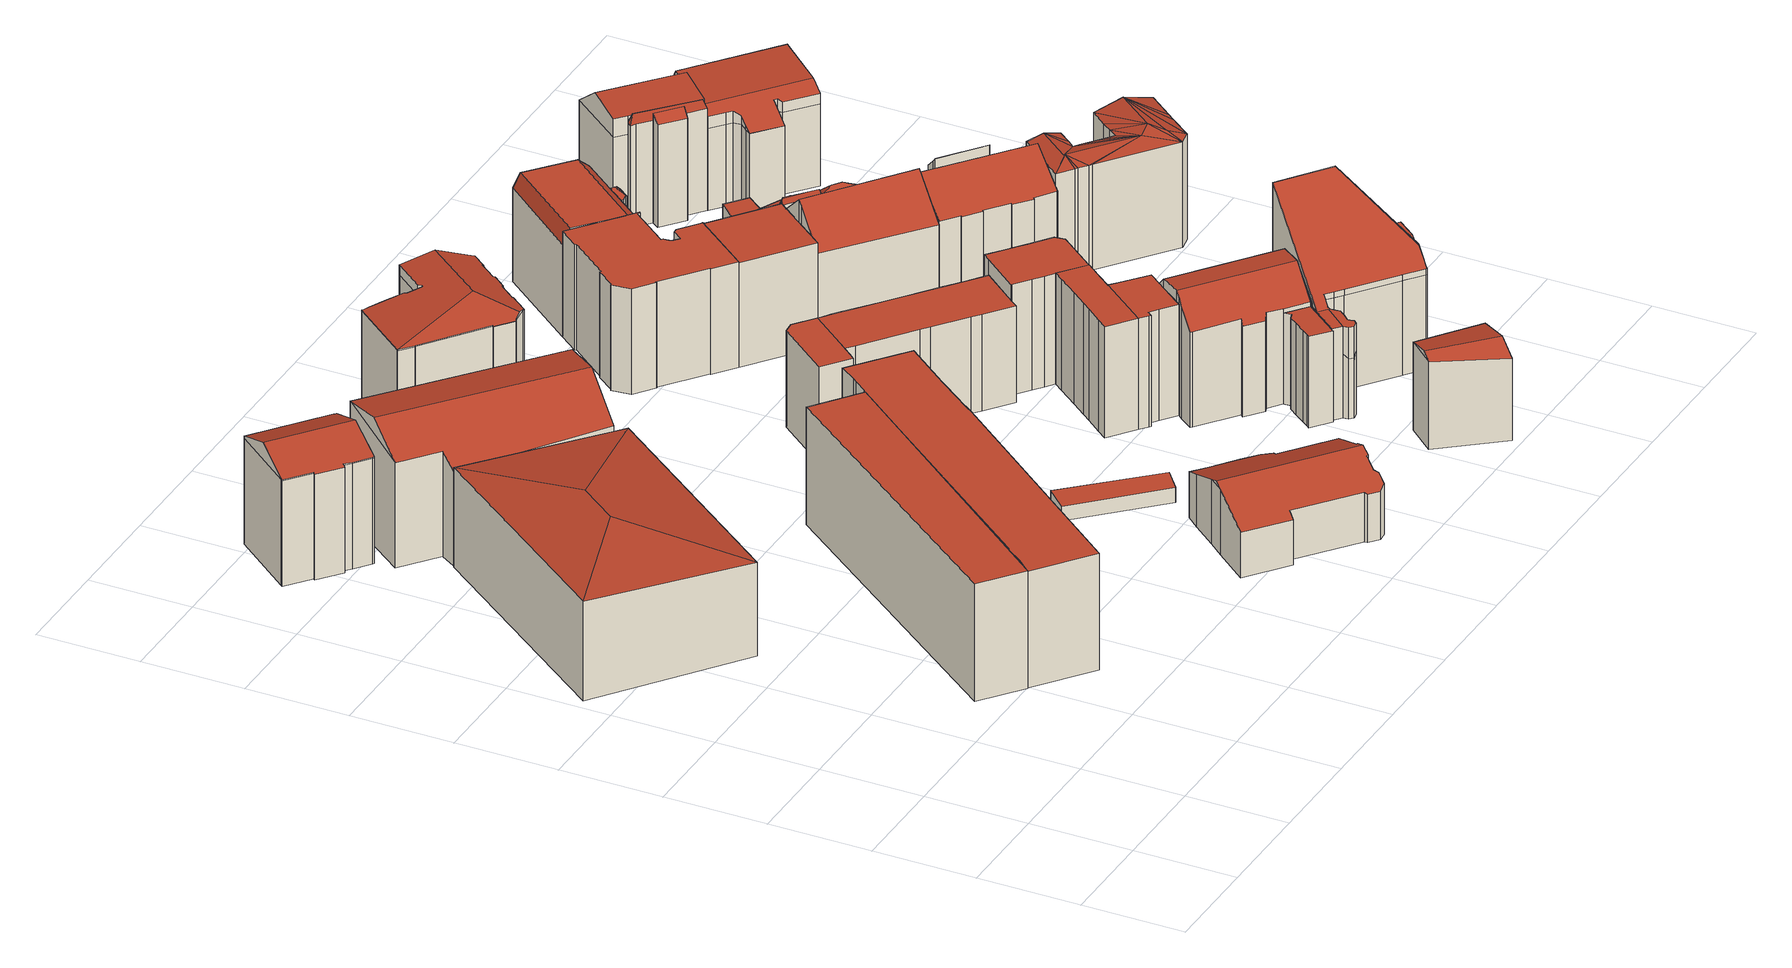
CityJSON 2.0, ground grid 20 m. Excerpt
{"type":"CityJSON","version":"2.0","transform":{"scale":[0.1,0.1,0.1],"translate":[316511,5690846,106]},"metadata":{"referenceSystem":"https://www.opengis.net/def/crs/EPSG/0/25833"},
"CityObjects":{
"building1":{"type":"Building","attributes":{"name":"Parkhaus Thomasium","Dachtyp_tdc":"tdcHipRoof","Gemeindeschluessel":14713000,"Dachneigung":11.63,"QualitaetDacherkennung":16,"Geometrietyp2DReferenz":"3000","function":"31001_2461","roofType":"3200","measuredHeight":22.68},"geometry":[{"type":"MultiSurface","lod":"2","boundaries":[[[0,1,2,3]],[[1,4,5,2]],[[4,6,7,5]],[[6,8,9,7]],[[8,0,3,9]],[[1,0,10]],[[8,6,4,11]],[[0,8,11,10]],[[4,1,10,11]],[[3,2,5,7,9]]],"semantics":{"surfaces":[{"type":"WallSurface"},{"type":"RoofSurface"},{"type":"GroundSurface"}],"values":[0,0,0,0,0,1,1,1,1,2]}}]},
"building2":{"type":"Building","attributes":{"Dachtyp_tdc":"tdcFreeFormRoof","Gemeindeschluessel":14713000,"Dachneigung":22.02,"QualitaetDacherkennung":58,"Geometrietyp2DReferenz":"3000","function":"31001_9998","roofType":"5000","measuredHeight":24.57},"geometry":[{"type":"MultiSurface","lod":"2","boundaries":[[[12,13,14,15]],[[13,16,17,14]],[[16,18,19,17]],[[18,20,21,19]],[[20,22,23,21]],[[22,24,25,23]],[[24,26,27,25]],[[26,28,29,27]],[[28,30,31,29]],[[30,32,33,31]],[[32,34,35,33]],[[34,36,37,35]],[[36,12,15,37]],[[38,28,26,39,40,41,42,43,44,45,46]],[[47,48,49,44,43,50]],[[13,47,50,16]],[[16,50,43,42,18]],[[34,45,44,49,36]],[[36,49,48,12]],[[12,48,47,13]],[[30,38,46,32]],[[32,46,45,34]],[[18,42,41,20]],[[20,41,40,22]],[[22,40,39,24]],[[24,39,26]],[[28,38,30]],[[15,14,17,19,21,23,25,27,29,31,33,35,37]]],"semantics":{"surfaces":[{"type":"WallSurface"},{"type":"RoofSurface"},{"type":"GroundSurface"}],"values":[0,0,0,0,0,0,0,0,0,0,0,0,0,1,1,0,0,0,0,0,0,0,0,0,0,0,0,2]}}]},
"building3":{"type":"Building","attributes":{"Dachtyp_tdc":"tdcPolyFlatRoof","Gemeindeschluessel":14713000,"Dachneigung":0,"QualitaetDacherkennung":51,"Geometrietyp2DReferenz":"3000","function":"31001_9998","roofType":"1000","measuredHeight":23.54},"geometry":[{"type":"MultiSurface","lod":"2","boundaries":[[[51,52,53,54]],[[52,55,56,53]],[[55,57,58,56]],[[57,51,54,58]],[[57,55,52,51]],[[54,53,56,58]]],"semantics":{"surfaces":[{"type":"WallSurface"},{"type":"RoofSurface"},{"type":"GroundSurface"}],"values":[0,0,0,0,1,2]}}]},
"building4":{"type":"Building","attributes":{"Dachtyp_tdc":"tdcPolyFlatRoof","Gemeindeschluessel":14713000,"Dachneigung":0,"QualitaetDacherkennung":57,"Geometrietyp2DReferenz":"3000","function":"31001_9998","roofType":"1000","measuredHeight":23.4},"geometry":[{"type":"MultiSurface","lod":"2","boundaries":[[[59,60,61,62]],[[60,63,64,61]],[[63,65,66,64]],[[65,67,68,66]],[[67,69,70,68]],[[69,71,72,70]],[[71,73,74,72]],[[73,75,76,74]],[[75,77,78,76]],[[77,79,80,78]],[[79,81,82,80]],[[81,83,84,82]],[[83,85,86,84]],[[85,87,88,86]],[[87,89,90,88]],[[89,91,92,90]],[[91,93,94,92]],[[93,59,62,94]],[[93,91,89,87,85,83,81,79,77,75,73,71,69,67,65,63,60,59]],[[62,61,64,66,68,70,72,74,76,78,80,82,84,86,88,90,92,94]]],"semantics":{"surfaces":[{"type":"WallSurface"},{"type":"RoofSurface"},{"type":"GroundSurface"}],"values":[0,0,0,0,0,0,0,0,0,0,0,0,0,0,0,0,0,0,1,2]}}]},
"building5":{"type":"Building","attributes":{"name":"Thomasium","Dachtyp_tdc":"tdcFreeFormRoof","Gemeindeschluessel":14713000,"Dachneigung":30.17,"QualitaetDacherkennung":16,"Geometrietyp2DReferenz":"3000","function":"31001_9998","roofType":"5000","measuredHeight":25.77},"geometry":[{"type":"MultiSurface","lod":"2","boundaries":[[[95,96,97,98]],[[96,99,100,97]],[[99,101,102,100]],[[101,103,104,102]],[[103,105,106,104]],[[105,107,108,106]],[[107,95,98,108]],[[95,107,105,109,110]],[[96,110,109,103,101,99]],[[96,95,110]],[[105,103,109]],[[98,97,100,102,104,106,108]]],"semantics":{"surfaces":[{"type":"WallSurface"},{"type":"RoofSurface"},{"type":"GroundSurface"}],"values":[0,0,0,0,0,0,0,1,1,0,0,2]}}]},
"building6":{"type":"Building","attributes":{"Dachtyp_tdc":"tdcFreeFormRoof","Gemeindeschluessel":14713000,"Dachneigung":21.93,"QualitaetDacherkennung":35,"Geometrietyp2DReferenz":"3000","function":"31001_9998","roofType":"5000","measuredHeight":13.8},"geometry":[{"type":"MultiSurface","lod":"2","boundaries":[[[111,112,113,114]],[[112,115,116,113]],[[115,117,118,116]],[[117,119,120,118]],[[119,121,122,120]],[[121,123,124,122]],[[123,125,126,124]],[[125,127,128,126]],[[127,129,130,128]],[[129,131,132,130]],[[131,133,134,132]],[[133,135,136,134]],[[135,137,138,136]],[[137,139,140,138]],[[139,141,142,140]],[[141,143,144,142]],[[143,145,146,144]],[[145,147,148,146]],[[147,149,150,148]],[[149,151,152,150]],[[151,153,154,152]],[[153,155,156,154]],[[155,157,158,156]],[[157,111,114,158]],[[111,157,155,153,151,149,147,145,143,159,160,117,115,112]],[[137,135,133,131,129,127,125,123,121,119,160,159,141,139]],[[119,117,160]],[[143,141,159]],[[114,113,116,118,120,122,124,126,128,130,132,134,136,138,140,142,144,146,148,150,152,154,156,158]]],"semantics":{"surfaces":[{"type":"WallSurface"},{"type":"RoofSurface"},{"type":"GroundSurface"}],"values":[0,0,0,0,0,0,0,0,0,0,0,0,0,0,0,0,0,0,0,0,0,0,0,0,1,1,0,0,2]}}]},
"building7":{"type":"Building","attributes":{"Dachtyp_tdc":"tdcPolyFlatRoof","Gemeindeschluessel":14713000,"Dachneigung":0,"QualitaetDacherkennung":0,"Geometrietyp2DReferenz":"3000","BezugspunktDach":"2000","function":"31001_9998","measuredHeight":3},"geometry":[{"type":"MultiSurface","lod":"2","boundaries":[[[161,162,163,164]],[[164,163,165,166]],[[163,162,167,165]],[[162,161,168,167]],[[161,164,166,168]],[[166,165,167,168]]],"semantics":{"surfaces":[{"type":"RoofSurface"},{"type":"WallSurface"},{"type":"GroundSurface"}],"values":[0,1,1,1,1,2]}}]},
"building8":{"type":"Building","attributes":{"Dachtyp_tdc":"tdcFreeFormRoof","Gemeindeschluessel":14713000,"Dachneigung":10.05,"QualitaetDacherkennung":30,"Geometrietyp2DReferenz":"3000","function":"31001_9998","roofType":"5000","measuredHeight":23.34},"geometry":[{"type":"MultiSurface","lod":"2","boundaries":[[[169,170,171,172]],[[170,173,174,171]],[[173,175,176,174]],[[175,177,178,176]],[[177,179,180,178]],[[179,181,182,180]],[[181,183,184,182]],[[183,185,186,184]],[[185,187,188,186]],[[187,189,190,188]],[[189,191,192,190]],[[191,193,194,192]],[[193,195,196,194]],[[195,197,198,196]],[[197,199,200,198]],[[199,201,202,200]],[[201,203,204,202]],[[203,205,206,204]],[[205,207,208,206]],[[207,209,210,208]],[[209,211,212,210]],[[211,213,214,212]],[[213,215,216,214]],[[215,217,218,216]],[[217,219,220,218]],[[219,221,222,220]],[[221,223,224,222]],[[223,225,226,224]],[[225,227,228,226]],[[227,229,230,228]],[[229,169,172,230]],[[231,232,233,234,235,236,237,238,239]],[[240,241,177,175,242,243,244,245,246,247,239,238,248,249,250]],[[247,251,252,253,254,255,256,257,258,259,260,261,262,263,231,239]],[[201,263,262,203]],[[199,232,231,263,201]],[[203,262,261,205]],[[205,261,260,207]],[[207,260,259,209]],[[209,259,258,211]],[[211,258,257,213]],[[213,257,256,215]],[[215,256,255,217]],[[217,255,254,219]],[[219,254,253,221]],[[221,253,252,223]],[[223,252,251,225]],[[225,251,247,246,227]],[[183,250,249,185]],[[181,240,250,183]],[[185,249,248,187]],[[187,248,238,237,189]],[[227,246,245,229]],[[229,245,244,169]],[[169,244,243,170]],[[170,243,242,173]],[[173,242,175]],[[177,241,179]],[[179,241,240,181]],[[189,237,236,191]],[[191,236,235,193]],[[193,235,234,195]],[[195,234,233,197]],[[197,233,232,199]],[[172,171,174,176,178,180,182,184,186,188,190,192,194,196,198,200,202,204,206,208,210,212,214,216,218,220,222,224,226,228,230]]],"semantics":{"surfaces":[{"type":"WallSurface"},{"type":"RoofSurface"},{"type":"GroundSurface"}],"values":[0,0,0,0,0,0,0,0,0,0,0,0,0,0,0,0,0,0,0,0,0,0,0,0,0,0,0,0,0,0,0,1,1,1,0,0,0,0,0,0,0,0,0,0,0,0,0,0,0,0,0,0,0,0,0,0,0,0,0,0,0,0,0,0,2]}}]},
"building9":{"type":"Building","attributes":{"Gemeindeschluessel":14713000,"Geometrietyp2DReferenz":"3000","function":"31001_9998","roofType":"9999"},"children":["building9-1","building9-2"]},
"building9-1":{"type":"BuildingPart","attributes":{"Dachtyp_tdc":"tdcPolyFlatRoof","Dachneigung":0,"QualitaetDacherkennung":49,"Geometrietyp2DReferenz":"3000","roofType":"1000","measuredHeight":19.43},"parents":["building9"],"geometry":[{"type":"MultiSurface","lod":"2","boundaries":[[[264,265,266,267]],[[265,268,269,266]],[[270,271,272,273]],[[271,274,275,272]],[[274,276,277,275]],[[276,264,267,277]],[[276,274,271,270,268,265,264]],[[267,266,269,273,272,275,277]],[[273,269,268,270]]],"semantics":{"surfaces":[{"type":"WallSurface"},{"type":"RoofSurface"},{"type":"GroundSurface"},{"type":"ClosureSurface"}],"values":[0,0,0,0,0,0,1,2,3]}}]},
"building9-2":{"type":"BuildingPart","attributes":{"Dachtyp_tdc":"tdcPolyFlatRoof","Dachneigung":0,"QualitaetDacherkennung":65,"Geometrietyp2DReferenz":"3000","roofType":"1000","measuredHeight":19.44},"parents":["building9"],"geometry":[{"type":"MultiSurface","lod":"2","boundaries":[[[278,279,269,268]],[[278,280,281,279]],[[280,282,283,281]],[[282,284,285,283]],[[284,286,287,285]],[[286,288,289,287]],[[288,290,291,289]],[[290,292,293,291]],[[292,294,295,293]],[[294,296,297,295]],[[296,298,299,297]],[[298,300,301,299]],[[300,302,303,301]],[[302,304,305,303]],[[304,306,307,305]],[[306,270,273,307]],[[306,304,302,300,298,296,294,292,290,288,286,284,282,280,278,268,270]],[[269,279,281,283,285,287,289,291,293,295,297,299,301,303,305,307,273]],[[268,269,273,270]]],"semantics":{"surfaces":[{"type":"WallSurface"},{"type":"RoofSurface"},{"type":"GroundSurface"},{"type":"ClosureSurface"}],"values":[0,0,0,0,0,0,0,0,0,0,0,0,0,0,0,0,1,2,3]}}]},
"building10":{"type":"Building","attributes":{"Dachtyp_tdc":"tdcGableRoof","Gemeindeschluessel":14713000,"Dachneigung":11.24,"QualitaetDacherkennung":2,"Geometrietyp2DReferenz":"3000","function":"31001_9998","roofType":"3100","measuredHeight":18.64},"geometry":[{"type":"MultiSurface","lod":"2","boundaries":[[[308,309,310,311]],[[309,312,313,310]],[[312,314,315,313]],[[314,308,311,315]],[[312,309,316]],[[308,314,317]],[[309,308,317,316]],[[314,312,316,317]],[[311,310,313,315]]],"semantics":{"surfaces":[{"type":"WallSurface"},{"type":"RoofSurface"},{"type":"GroundSurface"}],"values":[0,0,0,0,0,0,1,1,2]}}]},
"building11":{"type":"Building","attributes":{"Gemeindeschluessel":14713000,"Geometrietyp2DReferenz":"3000","function":"31001_9998","roofType":"9999"},"children":["building11-1","building11-2","building11-3"]},
"building11-1":{"type":"BuildingPart","attributes":{"Dachtyp_tdc":"tdcPolyFlatRoof","Dachneigung":0,"QualitaetDacherkennung":62,"Geometrietyp2DReferenz":"3000","roofType":"1000","measuredHeight":22.28},"parents":["building11"],"geometry":[{"type":"MultiSurface","lod":"2","boundaries":[[[318,319,320,321]],[[319,322,323,320]],[[322,324,325,323]],[[324,326,327,325]],[[326,328,329,327]],[[328,330,331,332,329]],[[333,334,335,336,337]],[[334,338,339,335]],[[338,340,341,339]],[[342,318,321,343]],[[342,340,338,334,333,330,328,326,324,322,319,318]],[[321,320,323,325,327,329,332,336,335,339,341,343]],[[337,331,330,333]],[[337,336,332,331]],[[343,341,340,342]]],"semantics":{"surfaces":[{"type":"WallSurface"},{"type":"RoofSurface"},{"type":"GroundSurface"},{"type":"ClosureSurface"}],"values":[0,0,0,0,0,0,0,0,0,0,1,2,0,3,3]}}]},
"building11-2":{"type":"BuildingPart","attributes":{"Dachtyp_tdc":"tdcPolyFlatRoof","Dachneigung":0,"QualitaetDacherkennung":67,"Geometrietyp2DReferenz":"3000","roofType":"1000","measuredHeight":22.32},"parents":["building11"],"geometry":[{"type":"MultiSurface","lod":"2","boundaries":[[[344,345,341,340]],[[344,346,347,345]],[[346,348,349,347]],[[348,350,351,349]],[[350,352,353,351]],[[352,354,355,353]],[[354,356,357,355]],[[356,358,359,357]],[[358,342,343,359]],[[342,358,356,354,352,350,348,346,344,340]],[[341,345,347,349,351,353,355,357,359,343]],[[340,341,343,342]]],"semantics":{"surfaces":[{"type":"WallSurface"},{"type":"RoofSurface"},{"type":"GroundSurface"},{"type":"ClosureSurface"}],"values":[0,0,0,0,0,0,0,0,0,1,2,3]}}]},
"building11-3":{"type":"BuildingPart","attributes":{"Dachtyp_tdc":"tdcPolyFlatRoof","Dachneigung":0,"QualitaetDacherkennung":44,"Geometrietyp2DReferenz":"3000","roofType":"1000","measuredHeight":22.19},"parents":["building11"],"geometry":[{"type":"MultiSurface","lod":"2","boundaries":[[[360,337,336,361]],[[331,362,363,332]],[[362,364,365,363]],[[364,366,367,365]],[[366,368,369,367]],[[368,370,371,369]],[[370,372,373,371]],[[372,374,375,373]],[[374,376,377,375]],[[376,378,379,377]],[[378,380,381,379]],[[380,360,361,381]],[[380,378,376,374,372,370,368,366,364,362,331,337,360]],[[361,336,332,363,365,367,369,371,373,375,377,379,381]],[[332,336,337,331]]],"semantics":{"surfaces":[{"type":"WallSurface"},{"type":"RoofSurface"},{"type":"GroundSurface"},{"type":"ClosureSurface"}],"values":[0,0,0,0,0,0,0,0,0,0,0,0,1,2,3]}}]},
"building12":{"type":"Building","attributes":{"Dachtyp_tdc":"tdcPolyFlatRoof","Gemeindeschluessel":14713000,"Dachneigung":0,"QualitaetDacherkennung":32,"Geometrietyp2DReferenz":"3000","function":"31001_9998","roofType":"1000","measuredHeight":21.14},"geometry":[{"type":"MultiSurface","lod":"2","boundaries":[[[382,383,384,385]],[[383,386,387,384]],[[386,388,389,387]],[[388,390,391,389]],[[390,392,393,391]],[[392,394,395,393]],[[394,396,397,395]],[[396,398,399,397]],[[398,400,401,399]],[[400,402,403,401]],[[402,404,405,403]],[[404,406,407,405]],[[406,408,409,407]],[[408,410,411,409]],[[408,406,404,402,400,398,396,394,392,390,388,386,383,382,412,413,414,415,416,417,418,419,420,421,410]],[[411,422,423,424,425,426,427,428,429,430,431,385,384,387,389,391,393,395,397,399,401,403,405,407,409]],[[410,421,422,411]],[[421,420,423,422]],[[420,419,424,423]],[[419,418,425,424]],[[418,417,426,425]],[[417,416,427,426]],[[416,415,428,427]],[[415,414,429,428]],[[414,413,430,429]],[[413,412,431,430]],[[412,382,385,431]]],"semantics":{"surfaces":[{"type":"WallSurface"},{"type":"RoofSurface"},{"type":"GroundSurface"}],"values":[0,0,0,0,0,0,0,0,0,0,0,0,0,0,1,2,0,0,0,0,0,0,0,0,0,0,0]}}]},
"building13":{"type":"Building","attributes":{"Gemeindeschluessel":14713000,"Geometrietyp2DReferenz":"3000","function":"31001_9998","roofType":"9999"},"children":["building13-1","building13-2"]},
"building13-1":{"type":"BuildingPart","attributes":{"Dachtyp_tdc":"tdcCutGableRoof","Dachneigung":45.91,"QualitaetDacherkennung":67,"Geometrietyp2DReferenz":"3000","roofType":"9999","measuredHeight":24.6},"parents":["building13"],"geometry":[{"type":"MultiSurface","lod":"2","boundaries":[[[432,433,434,349]],[[433,435,436,434]],[[435,437,438,436]],[[437,439,440,438]],[[439,441,442,443,440]],[[444,445,446,447,448]],[[445,449,450,446]],[[449,451,452,450]],[[451,453,454,452]],[[453,455,456,454]],[[455,457,458,456]],[[457,459,460,458]],[[459,461,351,460]],[[461,462,463,351]],[[462,464,465,463]],[[464,432,349,465]],[[437,435,433,432,464]],[[462,461,459,457,455,453,451,449,445,444,441,439]],[[464,462,439,437]],[[349,434,436,438,440,443,447,446,450,452,454,456,458,460,351,463,465]],[[444,448,442,441]],[[448,447,443,442]]],"semantics":{"surfaces":[{"type":"WallSurface"},{"type":"RoofSurface"},{"type":"GroundSurface"},{"type":"ClosureSurface"}],"values":[0,0,0,0,0,0,0,0,0,0,0,0,0,0,0,0,1,1,1,2,0,3]}}]},
"building13-2":{"type":"BuildingPart","attributes":{"Dachtyp_tdc":"tdcPolyFlatRoof","Dachneigung":0,"QualitaetDacherkennung":40,"Geometrietyp2DReferenz":"3000","roofType":"1000","measuredHeight":18.26},"parents":["building13"],"geometry":[{"type":"MultiSurface","lod":"2","boundaries":[[[466,467,468,469]],[[467,470,471,468]],[[470,472,473,471]],[[472,474,475,473]],[[474,476,477,475]],[[476,448,447,477]],[[442,478,479,443]],[[478,480,481,479]],[[480,466,469,481]],[[480,478,442,448,476,474,472,470,467,466]],[[469,468,471,473,475,477,447,443,479,481]],[[443,447,448,442]]],"semantics":{"surfaces":[{"type":"WallSurface"},{"type":"RoofSurface"},{"type":"GroundSurface"},{"type":"ClosureSurface"}],"values":[0,0,0,0,0,0,0,0,0,1,2,3]}}]},
"building14":{"type":"Building","attributes":{"Dachtyp_tdc":"tdcPolyFlatRoof","Gemeindeschluessel":14713000,"Dachneigung":0,"QualitaetDacherkennung":56,"Geometrietyp2DReferenz":"3000","function":"31001_9998","roofType":"1000","measuredHeight":21.05},"geometry":[{"type":"MultiSurface","lod":"2","boundaries":[[[482,483,484,485]],[[483,486,401,484]],[[486,487,399,401]],[[487,482,485,399]],[[487,486,483,482]],[[485,484,401,399]]],"semantics":{"surfaces":[{"type":"WallSurface"},{"type":"RoofSurface"},{"type":"GroundSurface"}],"values":[0,0,0,0,1,2]}}]},
"building15":{"type":"Building","attributes":{"Gemeindeschluessel":14713000,"Geometrietyp2DReferenz":"3000","function":"31001_9998","roofType":"9999"},"children":["building15-1","building15-2","building15-3","building15-4"]},
"building15-1":{"type":"BuildingPart","attributes":{"Dachtyp_tdc":"tdcCutGableRoof","Dachneigung":42.08,"QualitaetDacherkennung":63,"Geometrietyp2DReferenz":"3000","roofType":"9999","measuredHeight":24},"parents":["building15"],"geometry":[{"type":"MultiSurface","lod":"2","boundaries":[[[488,489,490,491]],[[489,492,493,490]],[[492,494,495,493]],[[494,496,497,495]],[[496,498,499,497]],[[498,500,501,499]],[[500,502,503,501]],[[502,504,505,503]],[[504,506,507,505]],[[506,508,509,507]],[[508,510,511,509]],[[510,512,513,511]],[[512,514,515,516,513]],[[517,518,519,520,521]],[[518,522,523,519]],[[522,488,491,523]],[[494,492,489,488,522]],[[518,517,514,512,510,508,506,504,502,500,498,496]],[[522,518,496,494]],[[491,490,493,495,497,499,501,503,505,507,509,511,513,516,520,519,523]],[[521,515,514,517]],[[521,520,516,515]]],"semantics":{"surfaces":[{"type":"WallSurface"},{"type":"RoofSurface"},{"type":"GroundSurface"},{"type":"ClosureSurface"}],"values":[0,0,0,0,0,0,0,0,0,0,0,0,0,0,0,0,1,1,1,2,0,3]}}]},
"building15-2":{"type":"BuildingPart","attributes":{"Dachtyp_tdc":"tdcPolyFlatRoof","Dachneigung":0,"QualitaetDacherkennung":49,"Geometrietyp2DReferenz":"3000","roofType":"1000","measuredHeight":18.41},"parents":["building15"],"geometry":[{"type":"MultiSurface","lod":"2","boundaries":[[[515,524,525,516]],[[526,527,528,529]],[[526,521,520,527]],[[526,529,524,515,521]],[[520,516,525,528,527]],[[516,520,521,515]],[[529,528,525,524]]],"semantics":{"surfaces":[{"type":"WallSurface"},{"type":"RoofSurface"},{"type":"GroundSurface"},{"type":"ClosureSurface"}],"values":[0,0,0,1,2,3,3]}}]},
"building15-3":{"type":"BuildingPart","attributes":{"Dachtyp_tdc":"tdcPolyFlatRoof","Dachneigung":42.3,"QualitaetDacherkennung":36,"Geometrietyp2DReferenz":"3000","roofType":"2100","measuredHeight":34.69},"parents":["building15"],"geometry":[{"type":"MultiSurface","lod":"2","boundaries":[[[530,531,513,511]],[[531,532,516,513]],[[532,533,525,516]],[[533,534,535,525]],[[534,536,537,535]],[[536,538,539,537]],[[538,540,541,539]],[[540,542,543,541]],[[542,544,545,543]],[[544,546,547,545]],[[546,548,549,547]],[[548,550,551,549]],[[550,552,528,551]],[[552,553,527,528]],[[553,554,491,527]],[[554,555,556,491]],[[555,557,558,556]],[[557,559,499,558]],[[559,560,501,499]],[[560,561,503,501]],[[561,562,505,503]],[[562,563,507,505]],[[563,564,509,507]],[[564,530,511,509]],[[530,564,563,562,561,560,559,557,555,554,553,552,550,548,546,544,542,540,538,536,534,533,532,531]],[[511,513,516,525,535,537,539,541,543,545,547,549,551,528,527,491,556,558,499,501,503,505,507,509]]],"semantics":{"surfaces":[{"type":"WallSurface"},{"type":"RoofSurface"},{"type":"GroundSurface"}],"values":[0,0,0,0,0,0,0,0,0,0,0,0,0,0,0,0,0,0,0,0,0,0,0,0,1,2]}}]},
"building15-4":{"type":"BuildingPart","attributes":{"Dachtyp_tdc":"tdcPolyFlatRoof","Dachneigung":0,"QualitaetDacherkennung":48,"Geometrietyp2DReferenz":"3000","roofType":"1000","measuredHeight":18.39},"parents":["building15"],"geometry":[{"type":"MultiSurface","lod":"2","boundaries":[[[524,565,535,525]],[[565,566,537,535]],[[566,567,539,537]],[[567,568,541,539]],[[568,569,543,541]],[[569,570,545,543]],[[570,571,547,545]],[[571,572,549,547]],[[572,573,551,549]],[[573,529,528,551]],[[529,573,572,571,570,569,568,567,566,565,524]],[[525,535,537,539,541,543,545,547,549,551,528]],[[525,528,529,524]]],"semantics":{"surfaces":[{"type":"WallSurface"},{"type":"RoofSurface"},{"type":"GroundSurface"},{"type":"ClosureSurface"}],"values":[0,0,0,0,0,0,0,0,0,0,1,2,3]}}]},
"building16":{"type":"Building","attributes":{"Gemeindeschluessel":14713000,"Geometrietyp2DReferenz":"3000","function":"31001_9998","roofType":"9999"},"children":["building16-1","building16-2"]},
"building16-1":{"type":"BuildingPart","attributes":{"Dachtyp_tdc":"tdcFreeFormRoof","Dachneigung":43.82,"QualitaetDacherkennung":37,"Geometrietyp2DReferenz":"3000","roofType":"5000","measuredHeight":19.75},"parents":["building16"],"geometry":[{"type":"MultiSurface","lod":"2","boundaries":[[[574,575,576,577]],[[575,578,579,576]],[[578,580,581,579]],[[580,582,583,581]],[[582,584,585,583]],[[584,586,587,585]],[[586,588,589,587]],[[588,590,591,589]],[[590,592,593,591]],[[588,586,584,582,594]],[[582,580,578,575,574,575,595,596,594]],[[596,597,592,590,588,594]],[[598,576,577,576,579,581,583,585,587,589,591,593]],[[595,599,596]],[[575,576,598,599,595]],[[599,597,596]],[[598,593,592,597,599]]],"semantics":{"surfaces":[{"type":"WallSurface"},{"type":"RoofSurface"},{"type":"GroundSurface"},{"type":"ClosureSurface"}],"values":[0,0,0,0,0,0,0,0,0,1,1,1,2,0,3,0,3]}}]},
"building16-2":{"type":"BuildingPart","attributes":{"Dachtyp_tdc":"tdcCutGableRoof","Dachneigung":1.53,"QualitaetDacherkennung":58,"Geometrietyp2DReferenz":"3000","roofType":"9999","measuredHeight":21.46},"parents":["building16"],"geometry":[{"type":"MultiSurface","lod":"2","boundaries":[[[600,601,577,602]],[[603,604,605,593,592]],[[604,606,607,605]],[[606,608,609,607]],[[608,610,611,609]],[[610,612,613,611]],[[612,614,430,613]],[[614,615,616,430]],[[615,617,618,616]],[[617,619,429,618]],[[619,620,428,429]],[[620,621,622,428]],[[621,623,624,622]],[[623,625,626,624]],[[625,600,602,626]],[[615,614,612,610,608,606,604,603,597,599,595,601,600,625]],[[623,621,620,619,617]],[[625,623,617,615]],[[602,577,576,598,593,605,607,609,611,613,430,616,618,429,428,622,624,626]],[[603,592,597]],[[595,575,574,577,601]],[[575,576,577,574]],[[599,598,576,575,595]],[[592,593,598,599,597]]],"semantics":{"surfaces":[{"type":"WallSurface"},{"type":"RoofSurface"},{"type":"GroundSurface"},{"type":"ClosureSurface"}],"values":[0,0,0,0,0,0,0,0,0,0,0,0,0,0,0,1,1,1,2,0,0,3,3,3]}}]},
"building17":{"type":"Building","attributes":{"Gemeindeschluessel":14713000,"Geometrietyp2DReferenz":"3000","function":"31001_9998","roofType":"9999"},"children":["building17-1","building17-2","building17-3"]},
"building17-1":{"type":"BuildingPart","attributes":{"Dachtyp_tdc":"tdcHipRoof","Dachneigung":44.75,"QualitaetDacherkennung":29,"Geometrietyp2DReferenz":"3000","roofType":"3200","measuredHeight":21.39},"parents":["building17"],"geometry":[{"type":"MultiSurface","lod":"2","boundaries":[[[627,628,629,630]],[[628,631,632,629]],[[633,634,635,636,637]],[[634,638,639,635]],[[638,640,641,639]],[[640,627,630,641]],[[642,631,643,644,643,631,628,627,640,645]],[[638,634,633,646,647,648,649]],[[640,638,649,645]],[[648,642,645,649]],[[630,629,632,650,651,650,632,652,653,654,636,635,639,641]],[[631,643,650,632]],[[643,644,651,650]],[[655,656,631,642]],[[632,650,657,656]],[[656,657,643,631]],[[652,632,656,655]],[[650,651,644,658,657]],[[657,658,643]],[[648,659,655,642]],[[659,653,652,655]],[[633,637,646]],[[637,636,654,647,646]],[[647,654,653,659,648]]],"semantics":{"surfaces":[{"type":"WallSurface"},{"type":"RoofSurface"},{"type":"GroundSurface"},{"type":"ClosureSurface"}],"values":[0,0,0,0,0,0,1,1,1,1,2,3,3,0,3,3,3,3,3,0,3,0,3,3]}}]},
"building17-2":{"type":"BuildingPart","attributes":{"Dachtyp_tdc":"tdcFreeFormRoof","Dachneigung":74.06,"QualitaetDacherkennung":20,"Geometrietyp2DReferenz":"3000","roofType":"5000","measuredHeight":22.2},"parents":["building17"],"geometry":[{"type":"MultiSurface","lod":"2","boundaries":[[[660,661,662,663]],[[661,664,665,662]],[[664,666,667,665]],[[666,668,669,667]],[[668,637,636,669]],[[670,671,672,673,674]],[[671,675,676,672]],[[675,677,678,676]],[[677,660,663,678]],[[671,670,679]],[[670,680,681,679]],[[680,682,681]],[[682,646,637,668,666,664,661,660,677,675,671,679,681]],[[663,662,665,667,669,636,654,653,673,672,676,678]],[[647,646,682]],[[654,636,637,646,647]],[[648,647,682,680]],[[653,654,647,648,659]],[[670,674,659,648,680]],[[674,673,653,659]]],"semantics":{"surfaces":[{"type":"WallSurface"},{"type":"RoofSurface"},{"type":"GroundSurface"},{"type":"ClosureSurface"}],"values":[0,0,0,0,0,0,0,0,0,1,1,1,1,2,0,3,0,3,0,3]}}]},
"building17-3":{"type":"BuildingPart","attributes":{"Dachtyp_tdc":"tdcGableRoof","Dachneigung":43.94,"QualitaetDacherkennung":58,"Geometrietyp2DReferenz":"3000","roofType":"3100","measuredHeight":25.98},"parents":["building17"],"geometry":[{"type":"MultiSurface","lod":"2","boundaries":[[[683,651,644]],[[683,684,685,651]],[[684,686,687,685]],[[686,688,689,687]],[[688,690,691,689]],[[690,692,693,691]],[[692,694,695,693]],[[694,674,673,695]],[[694,692,690,688,686]],[[686,684,683,658,657,656,655,659,674,694]],[[651,685,687,689,691,693,695,673,653,652,632,650]],[[659,653,673,674]],[[683,644,658]],[[657,650,632,656]],[[650,657,658,644,651]],[[656,632,652,655]],[[655,652,653,659]]],"semantics":{"surfaces":[{"type":"WallSurface"},{"type":"RoofSurface"},{"type":"GroundSurface"},{"type":"ClosureSurface"}],"values":[0,0,0,0,0,0,0,0,1,1,2,3,0,3,3,3,3]}}]},
"building18":{"type":"Building","attributes":{"Gemeindeschluessel":14713000,"Geometrietyp2DReferenz":"3000","function":"31001_9998","roofType":"9999"},"children":["building18-1","building18-2"]},
"building18-1":{"type":"BuildingPart","attributes":{"Dachtyp_tdc":"tdcPolyFlatRoof","Dachneigung":42.89,"QualitaetDacherkennung":55,"Geometrietyp2DReferenz":"3000","roofType":"2100","measuredHeight":21.29},"parents":["building18"],"geometry":[{"type":"MultiSurface","lod":"2","boundaries":[[[696,697,698,699]],[[697,700,701,698]],[[700,702,703,704,701]],[[705,706,707,708,709]],[[706,710,711,707]],[[710,712,713,711]],[[712,696,699,713]],[[712,710,706,705,714,702,700,697,696]],[[699,698,701,704,715,708,707,711,713]],[[716,703,702,714]],[[716,715,704,703]],[[705,709,716,714]],[[709,708,715,716]]],"semantics":{"surfaces":[{"type":"WallSurface"},{"type":"RoofSurface"},{"type":"GroundSurface"},{"type":"ClosureSurface"}],"values":[0,0,0,0,0,0,0,1,2,0,3,0,3]}}]},
"building18-2":{"type":"BuildingPart","attributes":{"Dachtyp_tdc":"tdcGableRoof","Dachneigung":33.76,"QualitaetDacherkennung":39,"Geometrietyp2DReferenz":"3000","roofType":"3100","measuredHeight":23.78},"parents":["building18"],"geometry":[{"type":"MultiSurface","lod":"2","boundaries":[[[717,718,719,720]],[[718,721,722,719]],[[721,723,724,722]],[[723,725,726,724]],[[725,727,728,726]],[[727,729,730,728]],[[729,731,732,730]],[[731,733,734,732]],[[733,735,736,734]],[[735,737,738,736]],[[737,739,740,738]],[[739,741,742,740]],[[741,709,708,742]],[[703,743,744,704]],[[743,745,746,744]],[[745,747,748,746]],[[747,749,750,748]],[[749,751,752,750]],[[751,717,720,752]],[[747,745,743,703,716,709,741,739,737]],[[737,735,733,731,729,727,725,723,721,718,717,751,749,747]],[[720,719,722,724,726,728,730,732,734,736,738,740,742,708,715,704,744,746,748,750,752]],[[715,708,709,716]],[[703,704,715,716]]],"semantics":{"surfaces":[{"type":"WallSurface"},{"type":"RoofSurface"},{"type":"GroundSurface"},{"type":"ClosureSurface"}],"values":[0,0,0,0,0,0,0,0,0,0,0,0,0,0,0,0,0,0,0,1,1,2,3,3]}}]},
"building19":{"type":"Building","attributes":{"Dachtyp_tdc":"tdcFreeFormRoof","Gemeindeschluessel":14713000,"Dachneigung":11.34,"QualitaetDacherkennung":11,"Geometrietyp2DReferenz":"3000","function":"31001_9998","roofType":"5000","measuredHeight":5.97},"geometry":[{"type":"MultiSurface","lod":"2","boundaries":[[[753,754,755,756]],[[754,757,758,755]],[[757,759,760,758]],[[759,761,762,760]],[[761,753,756,762]],[[754,753,763,764]],[[764,763,761,759,757]],[[757,754,764]],[[753,761,763]],[[756,755,758,760,762]]],"semantics":{"surfaces":[{"type":"WallSurface"},{"type":"RoofSurface"},{"type":"GroundSurface"}],"values":[0,0,0,0,0,1,1,0,0,2]}}]},
"building20":{"type":"Building","attributes":{"Dachtyp_tdc":"tdcPolyFlatRoof","Gemeindeschluessel":14713000,"Dachneigung":0,"QualitaetDacherkennung":56,"Geometrietyp2DReferenz":"3000","function":"31001_9998","roofType":"1000","measuredHeight":3.5},"geometry":[{"type":"MultiSurface","lod":"2","boundaries":[[[765,766,767,768]],[[766,769,770,767]],[[769,771,772,770]],[[771,773,774,772]],[[773,765,768,774]],[[773,771,769,766,765]],[[768,767,770,772,774]]],"semantics":{"surfaces":[{"type":"WallSurface"},{"type":"RoofSurface"},{"type":"GroundSurface"}],"values":[0,0,0,0,0,1,2]}}]},
"building21":{"type":"Building","attributes":{"Dachtyp_tdc":"tdcFreeFormRoof","Gemeindeschluessel":14713000,"Dachneigung":16.17,"QualitaetDacherkennung":10,"Geometrietyp2DReferenz":"3000","function":"31001_9998","roofType":"5000","measuredHeight":22.81},"geometry":[{"type":"MultiSurface","lod":"2","boundaries":[[[775,776,777]],[[776,775,778]],[[779,775,780]],[[781,782,783]],[[784,785,786,787,788,789,790,791,792,793,794,795,796,797,798,799,800,801,802,803,804]],[[777,776,785,784]],[[776,805,786,785]],[[805,806,787,786]],[[806,807,788,787]],[[807,808,789,788]],[[808,809,790,789]],[[809,810,791,790]],[[810,781,792,791]],[[781,783,793,792]],[[783,811,794,793]],[[811,812,795,794]],[[812,813,796,795]],[[813,814,797,796]],[[814,815,798,797]],[[815,816,799,798]],[[816,817,800,799]],[[817,818,801,800]],[[818,819,802,801]],[[819,779,803,802]],[[779,780,804,803]],[[780,777,784,804]],[[820,778,775,779,819]],[[821,814,822]],[[823,814,821]],[[823,815,814]],[[823,816,815]],[[820,816,823]],[[820,817,816]],[[820,818,817]],[[818,820,819]],[[822,814,813]],[[782,811,783]],[[782,812,811]],[[782,813,812]],[[782,822,813]],[[822,782,821]],[[781,821,782]],[[810,821,781]],[[809,821,810]],[[809,823,821]],[[823,809,808]],[[807,823,808]],[[806,823,807]],[[805,823,806]],[[776,823,805]],[[776,820,823]],[[820,776,778]],[[775,777,780]]],"semantics":{"surfaces":[{"type":"RoofSurface"},{"type":"WallSurface"},{"type":"GroundSurface"}],"values":[0,0,1,1,2,1,1,1,1,1,1,1,1,1,1,1,1,1,1,1,1,1,1,1,1,1,0,0,0,0,0,0,0,0,0,0,0,0,0,0,0,0,0,0,0,0,0,0,0,0,0,0,0]}}]},
"building22":{"type":"Building","attributes":{"Gemeindeschluessel":14713000,"Geometrietyp2DReferenz":"3000","function":"31001_9998","roofType":"9999"},"children":["building22-1","building22-2","building22-3"]},
"building22-1":{"type":"BuildingPart","attributes":{"Dachtyp_tdc":"tdcPolyFlatRoof","Dachneigung":43.89,"QualitaetDacherkennung":28,"Geometrietyp2DReferenz":"3000","roofType":"2100","measuredHeight":22.09},"parents":["building22"],"geometry":[{"type":"MultiSurface","lod":"2","boundaries":[[[824,825,826,827]],[[825,828,826]],[[829,830,831,832,833]],[[830,824,827,831]],[[830,829,825,824]],[[827,826,832,831]],[[833,828,825,829]],[[833,832,826,828]]],"semantics":{"surfaces":[{"type":"WallSurface"},{"type":"RoofSurface"},{"type":"GroundSurface"},{"type":"ClosureSurface"}],"values":[0,0,0,0,1,2,0,3]}}]},
"building22-2":{"type":"BuildingPart","attributes":{"Dachtyp_tdc":"tdcGableRoof","Dachneigung":38.36,"QualitaetDacherkennung":23,"Geometrietyp2DReferenz":"3000","roofType":"3100","measuredHeight":23.15},"parents":["building22"],"geometry":[{"type":"MultiSurface","lod":"2","boundaries":[[[834,835,836,837]],[[838,839,840,841]],[[839,842,843,840]],[[842,834,837,843]],[[844,845,846,834]],[[847,848,846,845,849]],[[839,849,845,844,842]],[[838,850,847,849,839]],[[834,846,848,851,835]],[[842,844,834]],[[837,836,841,840,843]],[[841,836,835,838]],[[850,851,848,847]],[[835,851,850,838]]],"semantics":{"surfaces":[{"type":"WallSurface"},{"type":"RoofSurface"},{"type":"GroundSurface"},{"type":"ClosureSurface"}],"values":[0,0,0,0,1,1,0,0,0,0,2,3,0,3]}}]},
"building22-3":{"type":"BuildingPart","attributes":{"Dachtyp_tdc":"tdcFreeFormRoof","Dachneigung":71.95,"QualitaetDacherkennung":28,"Geometrietyp2DReferenz":"3000","roofType":"5000","measuredHeight":22.57},"parents":["building22"],"geometry":[{"type":"MultiSurface","lod":"2","boundaries":[[[852,833,832,853]],[[852,851,854]],[[851,850,855,854]],[[850,856,855]],[[856,857,828,833,852,854,855]],[[826,858,859,841,836,853,832]],[[828,857,858,826]],[[857,856,859,858]],[[856,850,838,841,859]],[[851,852,853,836,835]],[[826,832,833,828]],[[835,836,841,838]],[[835,838,850,851]]],"semantics":{"surfaces":[{"type":"WallSurface"},{"type":"RoofSurface"},{"type":"GroundSurface"},{"type":"ClosureSurface"}],"values":[0,1,1,1,1,2,0,0,0,0,3,3,3]}}]},
"building23":{"type":"Building","attributes":{"Gemeindeschluessel":14713000,"Geometrietyp2DReferenz":"3000","function":"31001_9998","roofType":"9999"},"children":["building23-1","building23-2"]},
"building23-1":{"type":"BuildingPart","attributes":{"Dachtyp_tdc":"tdcPolyFlatRoof","Dachneigung":0,"QualitaetDacherkennung":76,"Geometrietyp2DReferenz":"3000","roofType":"1000","measuredHeight":2.67},"parents":["building23"],"geometry":[{"type":"MultiSurface","lod":"2","boundaries":[[[860,861,862,863]],[[861,864,865,862]],[[864,866,867,865]],[[866,864,861,860]],[[863,862,865,867]],[[863,867,866,860]]],"semantics":{"surfaces":[{"type":"WallSurface"},{"type":"RoofSurface"},{"type":"GroundSurface"},{"type":"ClosureSurface"}],"values":[0,0,0,1,2,3]}}]},
"building23-2":{"type":"BuildingPart","attributes":{"Dachtyp_tdc":"tdcPolyFlatRoof","Dachneigung":0,"QualitaetDacherkennung":71,"Geometrietyp2DReferenz":"3000","roofType":"1000","measuredHeight":4.47},"parents":["building23"],"geometry":[{"type":"MultiSurface","lod":"2","boundaries":[[[868,869,870,871]],[[869,872,873,870]],[[872,874,860,863,873]],[[875,868,871,867,866]],[[875,874,872,869,868]],[[871,870,873,863,867]],[[866,860,874,875]],[[866,867,863,860]]],"semantics":{"surfaces":[{"type":"WallSurface"},{"type":"RoofSurface"},{"type":"GroundSurface"},{"type":"ClosureSurface"}],"values":[0,0,0,0,1,2,0,3]}}]},
"building24":{"type":"Building","attributes":{"Dachtyp_tdc":"tdcFreeFormRoof","Gemeindeschluessel":14713000,"Dachneigung":4.59,"QualitaetDacherkennung":43,"Geometrietyp2DReferenz":"3000","function":"31001_9998","roofType":"5000","measuredHeight":20.91},"geometry":[{"type":"MultiSurface","lod":"2","boundaries":[[[876,877,878,879]],[[877,880,881,878]],[[880,882,883,881]],[[882,884,885,883]],[[884,886,887,885]],[[886,888,889,887]],[[888,890,891,889]],[[890,892,893,891]],[[892,894,895,893]],[[894,896,897,895]],[[896,898,899,897]],[[898,900,901,899]],[[900,902,903,901]],[[902,904,905,903]],[[904,906,907,905]],[[906,908,909,907]],[[908,910,911,909]],[[910,876,879,911]],[[912,913,914,908,915,916,917,918,919,920,921,922,923,924]],[[925,926,927,928]],[[927,929,920,919,928]],[[888,920,929,890]],[[890,929,927,926,892]],[[896,928,919,898]],[[894,925,928,896]],[[892,926,925,894]],[[877,912,924,880]],[[880,924,923,882]],[[882,923,922,884]],[[884,922,921,886]],[[886,921,920,888]],[[898,919,918,900]],[[900,918,917,902]],[[902,917,916,904]],[[904,916,915,906]],[[906,915,908]],[[910,914,913,876]],[[908,914,910]],[[876,913,912,877]],[[879,878,881,883,885,887,889,891,893,895,897,899,901,903,905,907,909,911]]],"semantics":{"surfaces":[{"type":"WallSurface"},{"type":"RoofSurface"},{"type":"GroundSurface"}],"values":[0,0,0,0,0,0,0,0,0,0,0,0,0,0,0,0,0,0,1,1,1,0,0,0,0,0,0,0,0,0,0,0,0,0,0,0,0,0,0,2]}}]}
},
"vertices":[
[274,855,206],[8,1056,218],[8,1056,18],[274,855,18],[304,1450,218],[304,1450,18],[549,1266,207],[549,1266,18],[571,1249,206],[571,1249,18],[241,1119,244],[300,1197,244],
[340,1698,234],[339,1696,234],[339,1696,22],[340,1698,22],[342,1693,234],[342,1693,22],[248,1575,234],[248,1575,22],[245,1576,234],[245,1576,22],[215,1600,234],[215,1600,22],[202,1611,234],[202,1611,22],[197,1606,234],[197,1606,22],[154,1642,234],[154,1642,22],[156,1645,234],[156,1645,22],[110,1682,234],[110,1682,22],[113,1686,234],[113,1686,22],[206,1803,234],[206,1803,22],[156,1645,236],[202,1611,237],[215,1600,236],[245,1576,236],[248,1575,237],[296,1635,268],[159,1743,268],[113,1686,238],[110,1682,236],[339,1696,240],[340,1698,239],[206,1803,239],[342,1693,240],
[788,903,254],[385,392,254],[385,392,18],[788,903,18],[306,454,254],[306,454,18],[698,971,254],[698,971,18],
[492,308,253],[385,392,253],[385,392,19],[492,308,19],[410,420,253],[410,420,19],[415,426,253],[415,426,19],[433,450,253],[433,450,19],[438,456,253],[438,456,19],[788,903,253],[788,903,19],[793,908,253],[793,908,19],[811,932,253],[811,932,19],[818,940,253],[818,940,19],[842,974,253],[842,974,19],[948,890,253],[948,890,19],[877,800,253],[877,800,19],[837,747,253],[837,747,19],[834,743,253],[834,743,19],[833,742,253],[833,742,19],[817,720,253],[817,720,19],[815,716,253],[815,716,19],
[651,1379,269],[549,1266,218],[549,1266,20],[651,1379,20],[304,1450,210],[304,1450,20],[324,1481,231],[324,1481,20],[254,1538,231],[254,1538,20],[360,1676,260],[360,1676,20],[681,1411,260],[681,1411,20],[303,1602,278],[617,1342,278],
[1119,282,117],[1213,208,117],[1213,208,16],[1119,282,16],[1169,153,145],[1169,153,16],[1170,150,146],[1170,150,16],[1145,118,145],[1145,118,16],[1142,119,145],[1142,119,16],[1125,98,132],[1125,98,16],[1126,88,129],[1126,88,16],[1112,71,119],[1112,71,16],[1095,69,113],[1095,69,16],[1076,84,113],[1076,84,16],[1076,91,115],[1076,91,16],[965,179,116],[965,179,16],[953,166,107],[953,166,16],[875,228,107],[875,228,16],[928,292,146],[928,292,16],[953,322,146],[953,322,16],[992,370,121],[992,370,16],[1014,395,108],[1014,395,16],[1041,373,108],[1041,373,16],[1079,344,108],[1079,344,16],[1090,335,108],[1090,335,16],[1119,311,108],[1119,311,16],[1125,289,114],[1125,289,16],[940,306,154],[1157,134,154],
[941,624,48],[903,584,48],[1045,437,48],[1085,469,48],[1045,437,18],[1085,469,18],[903,584,18],[941,624,18],
[918,1698,220],[916,1700,220],[916,1700,20],[918,1698,20],[891,1667,220],[891,1667,20],[894,1664,220],[894,1664,20],[873,1638,220],[873,1638,20],[870,1640,220],[870,1640,20],[844,1607,220],[844,1607,20],[846,1606,220],[846,1606,20],[819,1571,220],[819,1571,20],[816,1572,220],[816,1572,20],[782,1568,220],[782,1568,20],[779,1567,220],[779,1567,20],[745,1593,220],[745,1593,20],[746,1595,220],[746,1595,20],[629,1685,220],[629,1685,20],[627,1685,220],[627,1685,20],[602,1706,220],[602,1706,20],[603,1707,220],[603,1707,20],[692,1819,220],[692,1819,20],[694,1817,220],[694,1817,20],[703,1810,220],[703,1810,20],[725,1792,220],[725,1792,20],[754,1769,220],[754,1769,20],[754,1764,220],[754,1764,20],[778,1745,220],[778,1745,20],[781,1748,220],[781,1748,20],[780,1756,220],[780,1756,20],[825,1812,220],[825,1812,20],[826,1814,220],[826,1814,20],[937,1727,220],[937,1727,20],[939,1726,220],[939,1726,20],[603,1705,222],[627,1685,222],[629,1685,222],[746,1595,222],[745,1593,221],[779,1567,221],[782,1568,222],[799,1570,227],[787,1653,253],[844,1607,222],[870,1640,222],[891,1667,222],[916,1700,222],[918,1698,221],[939,1726,221],[937,1727,222],[880,1772,253],[816,1572,222],[819,1571,221],[846,1606,221],[826,1814,241],[825,1812,241],[780,1756,241],[781,1748,242],[778,1745,242],[754,1764,237],[754,1769,236],[725,1792,230],[703,1810,225],[694,1817,222],[692,1819,222],[603,1707,222],[602,1706,222],
[963,1141,217],[984,1143,217],[984,1143,23],[963,1141,23],[1024,1112,217],[1024,1112,23],[954,1025,217],[941,1008,217],[941,1008,23],[954,1025,23],[931,997,217],[931,997,23],[881,1037,217],[881,1037,23],
[1030,1107,217],[1030,1107,23],[1045,1096,217],[1045,1096,23],[1060,1084,217],[1060,1084,23],[1117,1039,217],[1117,1039,23],[1153,1011,217],[1153,1011,23],[1211,965,217],[1211,965,23],[1243,940,217],[1243,940,23],[1280,911,217],[1280,911,23],[1222,839,217],[1222,839,23],[1211,824,217],[1211,824,23],[1160,864,217],[1160,864,23],[1144,877,217],[1144,877,23],[1083,924,217],[1083,924,23],[1067,937,217],[1067,937,23],[970,1012,217],[970,1012,23],
[1427,172,203],[1544,92,199],[1544,92,26],[1427,172,26],[1473,5,190],[1473,5,26],[1382,120,202],[1382,120,26],[1499,37,213],[1395,135,213],
[1167,633,250],[1182,652,250],[1182,652,27],[1167,633,27],[1207,683,250],[1207,683,27],[1220,700,250],[1220,700,27],[1244,730,250],[1244,730,27],[1275,769,250],[1275,769,27],[1289,787,250],[1289,787,249],[1289,787,27],[1339,748,250],[1315,718,250],[1315,718,27],[1339,748,27],[1339,748,249],[1293,690,250],[1293,690,27],[1294,690,250],[1294,690,27],[1218,594,250],[1218,594,27],
[1295,689,250],[1295,689,27],[1310,677,250],[1310,677,27],[1357,638,250],[1357,638,27],[1290,552,250],[1290,552,27],[1261,575,250],[1261,575,27],[1244,588,250],[1244,588,27],[1237,579,250],[1237,579,27],[1234,581,250],[1234,581,27],
[1398,823,249],[1398,823,27],[1272,800,249],[1272,800,27],[1254,815,249],[1254,815,27],[1224,838,249],[1224,838,27],[1222,839,249],[1222,839,27],[1280,911,249],[1280,911,27],[1290,925,249],[1290,925,27],[1319,902,249],[1319,902,27],[1340,886,249],[1340,886,27],[1354,874,249],[1354,874,27],[1395,843,249],[1395,843,27],
[1178,1533,227],[1121,1460,227],[1121,1460,15],[1178,1533,15],[1124,1457,227],[1124,1457,15],[1125,1442,227],[1125,1442,15],[1138,1431,227],[1138,1431,15],[1152,1450,227],[1152,1450,15],[1162,1451,227],[1162,1451,15],[1198,1423,227],[1198,1423,15],[1202,1420,227],[1202,1420,15],[1114,1307,227],[1114,1307,15],[1072,1340,227],[1072,1340,15],[1073,1341,227],[1073,1341,15],[991,1405,227],[991,1405,15],[990,1403,227],[990,1403,15],[953,1432,227],[953,1432,15],[1183,1530,227],[1185,1532,227],[1071,1621,227],[1069,1622,227],[1040,1584,227],[1042,1582,227],[980,1504,227],[978,1506,227],[952,1471,227],[948,1470,227],[948,1470,15],[952,1471,15],[978,1506,15],[980,1504,15],[1042,1582,15],[1040,1584,15],[1069,1622,15],[1071,1621,15],[1185,1532,15],[1183,1530,15],
[1357,638,217],[1360,636,217],[1360,636,27],[1538,496,218],[1538,496,27],[1508,458,269],[1508,458,27],[1477,419,273],[1477,419,27],[1444,377,219],[1444,377,210],[1444,377,27],[1403,409,218],[1378,429,219],[1378,429,27],[1403,409,27],[1403,409,210],[1368,425,209],[1368,425,27],[1334,452,209],[1334,452,27],[1340,458,219],[1340,458,27],[1267,514,218],[1267,514,27],[1263,517,218],[1263,517,27],[1283,543,252],[1283,543,27],[1290,552,263],[1296,559,273],[1296,559,27],[1326,599,269],[1326,599,27],
[1353,335,210],[1357,340,210],[1357,340,27],[1353,335,27],[1366,352,210],[1366,352,27],[1382,373,210],[1382,373,27],[1395,390,210],[1395,390,27],[1405,393,210],[1405,393,27],[1390,308,210],[1390,308,27],[1389,306,210],[1389,306,27],
[1321,1328,225],[1233,1215,225],[1233,1215,15],[1321,1328,15],[1114,1307,225],[1202,1420,225],
[1538,496,219],[1710,364,218],[1710,364,29],[1538,496,29],[1703,355,228],[1703,355,29],[1675,319,269],[1675,319,29],[1648,283,268],[1648,283,29],[1622,249,232],[1622,249,29],[1615,241,223],[1615,241,29],[1612,237,219],[1612,237,29],[1611,238,219],[1611,238,29],[1575,267,219],[1575,267,29],[1575,266,219],[1575,266,29],[1488,334,219],[1488,334,29],[1473,346,219],[1473,346,29],[1458,358,220],[1458,358,213],[1458,358,29],[1440,372,220],[1475,417,268],[1475,417,29],[1440,372,29],[1440,372,213],[1503,452,269],[1503,452,29],
[1447,345,213],[1447,345,29],[1390,308,213],[1390,308,29],[1405,296,29],[1405,296,213],
[1488,334,231],[1473,346,231],[1458,358,231],[1447,345,216],[1448,331,206],[1448,331,29],[1449,322,200],[1449,322,29],[1439,310,186],[1439,310,29],[1429,299,173],[1429,299,29],[1430,289,166],[1430,289,29],[1431,287,165],[1431,287,29],[1425,280,156],[1425,280,29],[1414,278,149],[1414,278,29],[1406,285,150],[1406,285,29],[1405,296,157],[1390,308,158],[1538,496,375],[1633,423,376],[1633,423,29],[1633,264,262],[1633,264,29],[1622,249,245],[1615,241,235],[1612,237,231],[1611,238,231],[1575,267,231],[1575,266,231],
[1448,331,213],[1449,322,213],[1439,310,213],[1429,299,213],[1430,289,213],[1431,287,213],[1425,280,213],[1414,278,213],[1406,285,213],
[1306,1688,155],[1304,1686,157],[1304,1686,15],[1306,1688,15],[1268,1638,198],[1268,1638,15],[1278,1629,199],[1278,1629,15],[1279,1623,202],[1279,1623,15],[1280,1617,198],[1280,1617,15],[1263,1596,199],[1263,1596,15],[1258,1595,203],[1258,1595,15],[1249,1594,200],[1249,1594,15],[1239,1601,199],[1239,1601,15],[1260,1617,213],[1257,1625,210],[1254,1621,213],[1251,1617,210],[1254,1621,15],[1254,1621,210],
[1308,1691,210],[1306,1688,210],[1308,1691,15],[1239,1601,210],[1238,1602,210],[1238,1602,15],[1234,1596,210],[1234,1596,15],[1208,1562,209],[1208,1562,15],[1201,1553,209],[1201,1553,15],[1187,1534,209],[1187,1534,15],[1185,1532,209],[1167,1545,227],[1167,1545,15],[1081,1613,230],[1081,1613,15],[1071,1621,205],[1069,1622,200],[1195,1780,203],[1195,1780,15],[1206,1771,230],[1206,1771,15],[1292,1704,227],[1292,1704,15],
[1465,1264,203],[1450,1245,215],[1450,1245,13],[1465,1264,13],[1451,1231,215],[1451,1231,13],[1392,1294,212],[1393,1296,211],[1393,1296,13],[1392,1294,13],[1392,1294,188],[1407,1314,201],[1407,1314,13],[1467,1268,201],[1467,1268,13],[1443,1237,220],[1455,1228,213],[1474,1214,202],[1428,1265,227],[1387,1288,216],[1386,1287,217],[1382,1282,220],[1412,1277,227],[1455,1228,13],[1474,1214,13],[1443,1237,13],[1382,1282,13],[1386,1287,13],[1443,1237,206],[1451,1231,206],[1455,1228,206],[1468,1219,206],[1382,1282,207],
[1338,1344,168],[1329,1332,222],[1329,1332,13],[1338,1344,13],[1365,1303,221],[1365,1303,13],[1374,1296,222],[1374,1296,13],[1378,1293,222],[1378,1293,13],[1321,1328,221],[1326,1334,221],[1326,1334,13],[1321,1328,13],[1321,1328,208],[1333,1343,181],[1333,1343,13],[1335,1346,167],[1335,1346,13],[1326,1328,235],[1382,1282,222],[1381,1286,232],[1386,1287,222],
[1474,1214,205],[1505,1191,205],[1505,1191,13],[1459,1133,273],[1459,1133,13],[1414,1073,201],[1414,1073,13],[1233,1215,204],[1233,1215,13],[1272,1265,264],[1272,1265,13],[1277,1272,273],[1277,1272,13],
[1650,1125,200],[1644,1116,210],[1644,1116,24],[1650,1125,24],[1628,1094,235],[1628,1094,24],[1636,1088,235],[1636,1088,211],[1636,1088,24],[1555,1150,236],[1557,1151,234],[1557,1151,24],[1555,1150,24],[1555,1150,212],[1565,1159,223],[1565,1159,24],[1583,1178,200],[1583,1178,24],[1635,1086,237],[1635,1086,24],[1635,1086,212],
[1590,935,209],[1555,962,208],[1555,962,24],[1590,935,24],[1553,960,206],[1553,960,24],[1521,986,207],[1521,986,24],[1522,988,208],[1522,988,24],[1479,1022,208],[1479,1022,24],[1478,1020,207],[1478,1020,24],[1446,1045,207],[1446,1045,24],[1447,1047,208],[1447,1047,24],[1414,1073,208],[1414,1073,24],[1463,1137,262],[1463,1137,24],[1505,1191,211],[1505,1191,24],[1547,1157,212],[1547,1157,24],[1683,1050,211],[1683,1050,24],[1668,1032,228],[1668,1032,24],[1640,996,262],[1640,996,24],[1596,940,214],[1596,940,24],[1591,934,209],[1591,934,24],
[1569,1422,77],[1531,1375,77],[1531,1375,23],[1569,1422,23],[1440,1450,62],[1440,1450,23],[1477,1497,62],[1477,1497,23],[1548,1439,80],[1548,1439,23],[1560,1430,83],[1521,1383,83],
[1477,1497,61],[1515,1537,61],[1515,1537,26],[1477,1497,26],[1555,1505,61],[1555,1505,26],[1521,1461,61],[1521,1461,26],[1495,1482,61],[1495,1482,26],
[1694,1012,249],[1690,954,240],[1701,967,240],[1644,948,249],[1668,1032,240],[1720,992,240],[1806,972,240],[1851,937,256],[1895,902,240],[1701,967,28],[1690,954,28],[1704,944,28],[1725,927,28],[1737,918,28],[1754,905,28],[1766,921,28],[1780,939,28],[1806,972,28],[1895,902,28],[1857,853,28],[1846,839,28],[1813,796,28],[1787,792,28],[1652,897,28],[1646,901,28],[1630,914,28],[1625,917,28],[1596,940,28],[1668,1032,28],[1720,992,28],[1704,944,240],[1725,927,240],[1737,918,240],[1754,905,240],[1766,921,240],[1780,939,240],[1857,853,240],[1846,839,240],[1813,796,240],[1787,792,240],[1652,897,240],[1646,901,240],[1630,914,240],[1625,917,240],[1596,940,240],[1645,946,250],[1791,861,256],[1795,825,249],[1760,857,250],
[1453,1631,228],[1463,1644,243],[1463,1644,23],[1453,1631,23],[1463,1644,228],[1507,1607,243],[1496,1595,228],[1496,1595,23],[1507,1607,23],[1507,1607,228],
[1634,1696,203],[1547,1588,203],[1547,1588,23],[1634,1696,23],[1439,1681,203],[1419,1699,203],[1419,1699,23],[1439,1681,23],[1503,1806,203],[1503,1806,23],[1503,1806,204],[1464,1756,254],[1593,1645,254],[1439,1681,241],[1547,1588,241],[1419,1699,241],[1439,1681,228],[1547,1588,228],
[1540,1579,228],[1540,1579,23],[1539,1587,245],[1440,1672,248],[1431,1671,228],[1439,1665,229],[1439,1665,23],[1431,1671,23],
[1699,1327,34],[1726,1356,34],[1726,1356,8],[1699,1327,8],[1797,1298,34],[1797,1298,8],[1765,1265,34],[1765,1265,8],
[1816,1217,52],[1781,1176,52],[1781,1176,8],[1816,1217,8],[1661,1285,52],[1661,1285,8],[1699,1327,52],[1765,1265,52],
[1564,1517,189],[1576,1532,189],[1576,1532,24],[1564,1517,24],[1575,1547,189],[1575,1547,24],[1565,1555,189],[1565,1555,24],[1539,1577,189],[1539,1577,24],[1540,1579,189],[1540,1579,24],[1553,1595,189],[1553,1595,24],[1592,1644,189],[1592,1644,24],[1634,1696,189],[1634,1696,24],[1796,1563,189],[1796,1563,24],[1783,1547,189],[1783,1547,24],[1715,1463,189],[1715,1463,24],[1697,1441,189],[1697,1441,24],[1643,1486,189],[1643,1486,24],[1642,1495,189],[1642,1495,24],[1636,1500,189],[1636,1500,24],[1605,1463,189],[1605,1463,24],[1555,1505,189],[1555,1505,24],[1576,1532,207],[1564,1517,198],[1555,1505,190],[1636,1500,214],[1642,1495,214],[1643,1486,210],[1697,1441,210],[1715,1463,225],[1553,1595,225],[1540,1579,215],[1539,1577,213],[1565,1555,213],[1575,1547,213],[1796,1563,200],[1634,1696,197],[1620,1679,233],[1783,1547,233],[1592,1644,230]
]}
